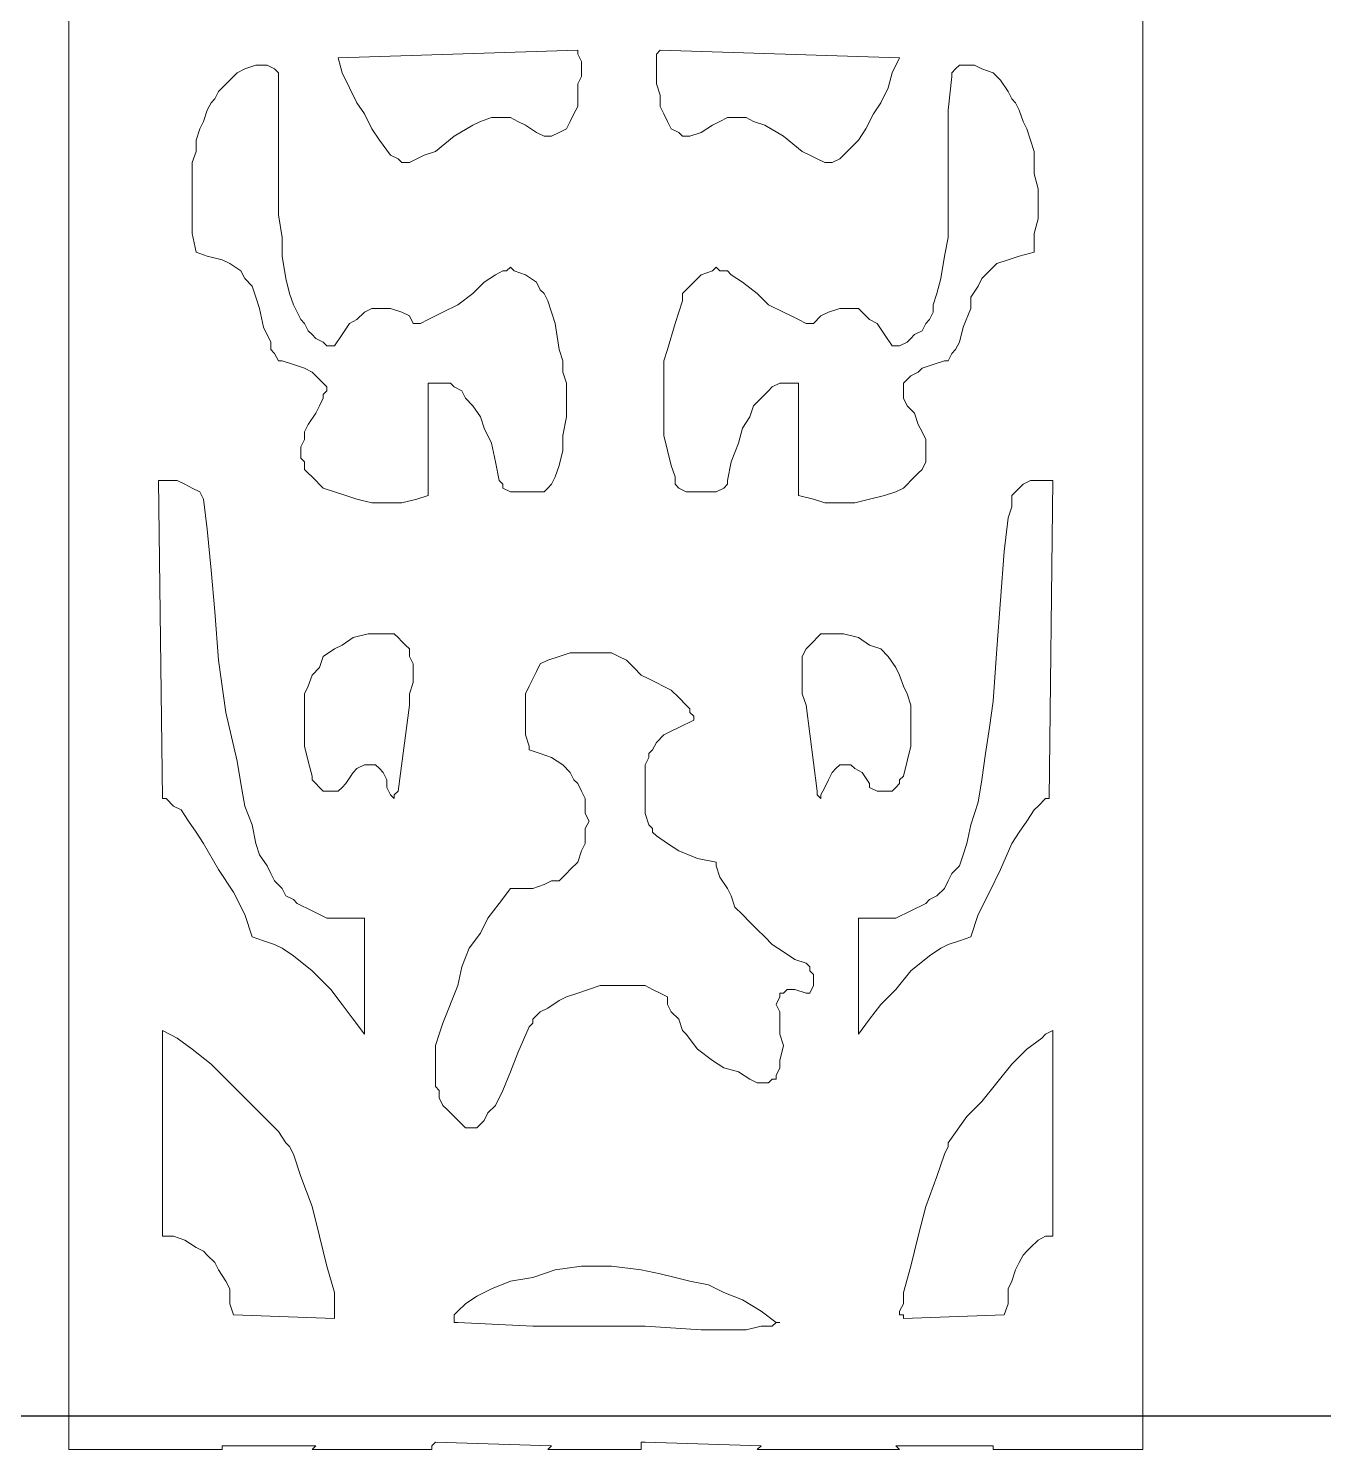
# Model space of a CAD drawing. Extents: x -66030 to 95157, y -13132 to 45879.
# Drawn here: x 68608 to 69960, y 31834 to 33317 of the extents above; entities that cross this region are included whole.
import ezdxf

# ---------------------------------------------------------------- set-up
doc = ezdxf.new("R2010")
doc.units = 0
doc.header["$LTSCALE"] = 100
doc.header["$MEASUREMENT"] = 0
doc.layers.get('0').update_dxf_attribs({"linetype": 'CONTINUOUS'})
doc.layers.add('3', color=11, linetype='CONTINUOUS')

msp = doc.modelspace()

# ---------------------------------------------------------------- linework, layer by layer
at = {"lineweight": 0}
msp.add_lwpolyline([(69771, 36716.2), (69771, 31833.8), (69614.8, 31833.8), (69614.8, 31837.7), (69513.2, 31837.7), (69517.2, 31833.8), (69368.7, 31833.8), (69372.6, 31837.7), (69251.5, 31841.6), (69247.6, 31841.6), (69247.6, 31837.7), (69247.6, 31833.8), (69150, 31833.8), (69153.9, 31837.7), (69032.8, 31841.6), (69032.8, 31841.6), (69028.9, 31837.7), (69028.9, 31833.8), (68903.9, 31833.8), (68907.8, 31837.7), (68810.2, 31837.7), (68810.2, 31833.8), (68650, 31833.8), (68650, 31833.8), (68650, 36712.3)], dxfattribs=at)
msp.add_lwpolyline([(69771, 36716.2), (69771, 31833.8), (69614.8, 31833.8), (69614.8, 31837.7), (69513.2, 31837.7), (69517.2, 31833.8), (69368.7, 31833.8), (69372.6, 31837.7), (69251.5, 31841.6), (69247.6, 31841.6), (69247.6, 31837.7), (69247.6, 31833.8), (69150, 31833.8), (69153.9, 31837.7), (69032.8, 31841.6), (69032.8, 31841.6), (69028.9, 31837.7), (69028.9, 31833.8), (68903.9, 31833.8), (68907.8, 31837.7), (68810.2, 31837.7), (68810.2, 31833.8), (68650, 31833.8), (68650, 31833.8), (68650, 36712.3)], dxfattribs=at)
for points in [[(69181.2, 33294.6), (69181.2, 33294.6), (69181.2, 33290.7), (69185.1, 33282.9), (69185.1, 33275.1), (69185.1, 33267.3), (69181.2, 33259.5), (69181.2, 33247.7), (69181.2, 33236), (69177.3, 33228.2), (69173.4, 33220.4), (69169.5, 33212.6), (69161.7, 33208.7), (69153.9, 33204.8), (69146.1, 33204.8), (69138.3, 33208.7), (69126.6, 33216.5), (69118.7, 33220.4), (69110.9, 33224.3), (69099.2, 33224.3), (69091.4, 33224.3), (69079.7, 33220.4), (69071.9, 33216.5), (69052.3, 33204.8), (69032.8, 33189.1), (69021.1, 33185.2), (69013.3, 33181.3), (69005.5, 33177.4), (68997.7, 33177.4), (68993.8, 33181.3), (68985.9, 33185.2), (68974.2, 33200.9), (68966.4, 33212.6), (68958.6, 33228.2), (68950.8, 33239.9), (68943, 33255.5), (68935.2, 33271.2), (68931.3, 33286.8), (69181.2, 33294.6)], [(69181.2, 33294.6), (69181.2, 33294.6), (69181.2, 33290.7), (69185.1, 33282.9), (69185.1, 33275.1), (69185.1, 33267.3), (69181.2, 33259.5), (69181.2, 33247.7), (69181.2, 33236), (69177.3, 33228.2), (69173.4, 33220.4), (69169.5, 33212.6), (69161.7, 33208.7), (69153.9, 33204.8), (69146.1, 33204.8), (69138.3, 33208.7), (69126.6, 33216.5), (69118.7, 33220.4), (69110.9, 33224.3), (69099.2, 33224.3), (69091.4, 33224.3), (69079.7, 33220.4), (69071.9, 33216.5), (69052.3, 33204.8), (69032.8, 33189.1), (69021.1, 33185.2), (69013.3, 33181.3), (69005.5, 33177.4), (68997.7, 33177.4), (68993.8, 33181.3), (68985.9, 33185.2), (68974.2, 33200.9), (68966.4, 33212.6), (68958.6, 33228.2), (68950.8, 33239.9), (68943, 33255.5), (68935.2, 33271.2), (68931.3, 33286.8), (69181.2, 33294.6)], [(69267.2, 33294.6), (69267.2, 33294.6), (69263.3, 33290.7), (69263.3, 33282.9), (69263.3, 33275.1), (69263.3, 33267.3), (69263.3, 33259.5), (69267.2, 33247.7), (69267.2, 33236), (69271.1, 33228.2), (69275, 33220.4), (69278.9, 33212.6), (69286.7, 33208.7), (69290.6, 33204.8), (69298.4, 33204.8), (69310.1, 33208.7), (69321.9, 33216.5), (69329.7, 33220.4), (69337.5, 33224.3), (69345.3, 33224.3), (69357, 33224.3), (69364.8, 33220.4), (69376.5, 33216.5), (69396.1, 33204.8), (69415.6, 33189.1), (69423.4, 33185.2), (69431.2, 33181.3), (69439, 33177.4), (69446.8, 33177.4), (69454.7, 33181.3), (69458.6, 33185.2), (69474.2, 33200.9), (69482, 33212.6), (69489.8, 33228.2), (69497.6, 33239.9), (69505.4, 33255.5), (69509.3, 33271.2), (69517.2, 33286.8), (69267.2, 33294.6)], [(69267.2, 33294.6), (69267.2, 33294.6), (69263.3, 33290.7), (69263.3, 33282.9), (69263.3, 33275.1), (69263.3, 33267.3), (69263.3, 33259.5), (69267.2, 33247.7), (69267.2, 33236), (69271.1, 33228.2), (69275, 33220.4), (69278.9, 33212.6), (69286.7, 33208.7), (69290.6, 33204.8), (69298.4, 33204.8), (69310.1, 33208.7), (69321.9, 33216.5), (69329.7, 33220.4), (69337.5, 33224.3), (69345.3, 33224.3), (69357, 33224.3), (69364.8, 33220.4), (69376.5, 33216.5), (69396.1, 33204.8), (69415.6, 33189.1), (69423.4, 33185.2), (69431.2, 33181.3), (69439, 33177.4), (69446.8, 33177.4), (69454.7, 33181.3), (69458.6, 33185.2), (69474.2, 33200.9), (69482, 33212.6), (69489.8, 33228.2), (69497.6, 33239.9), (69505.4, 33255.5), (69509.3, 33271.2), (69517.2, 33286.8), (69267.2, 33294.6)], [(68868.8, 33267.3), (68868.8, 33267.3), (68868.8, 33271.2), (68864.9, 33275.1), (68857, 33279), (68853.1, 33279), (68845.3, 33279), (68833.6, 33275.1), (68825.8, 33271.2), (68818, 33263.4), (68806.3, 33251.6), (68802.4, 33243.8), (68798.5, 33239.9), (68794.5, 33232.1), (68790.6, 33220.4), (68786.7, 33212.6), (68782.8, 33200.9), (68782.8, 33189.1), (68778.9, 33177.4), (68778.9, 33165.7), (68778.9, 33150.1), (68778.9, 33134.5), (68778.9, 33118.8), (68778.9, 33103.2), (68782.8, 33083.7), (68794.5, 33079.8), (68810.2, 33075.9), (68818, 33072), (68829.7, 33064.2), (68833.6, 33056.3), (68841.4, 33048.5), (68845.3, 33036.8), (68849.2, 33025.1), (68853.1, 33005.6), (68860.9, 32989.9), (68860.9, 32982.1), (68864.9, 32978.2), (68868.8, 32970.4), (68872.7, 32970.4), (68884.4, 32966.5), (68896.1, 32962.6), (68903.9, 32958.7), (68907.8, 32954.8), (68911.7, 32950.9), (68915.6, 32947), (68919.5, 32943.1), (68919.5, 32939.2), (68915.6, 32935.3), (68915.6, 32931.4), (68911.7, 32923.5), (68907.8, 32915.7), (68900, 32904), (68896.1, 32896.2), (68896.1, 32888.4), (68892.2, 32880.6), (68892.2, 32876.7), (68892.2, 32872.8), (68892.2, 32868.9), (68896.1, 32865), (68896.1, 32857.1), (68900, 32853.2), (68903.9, 32849.3), (68915.6, 32837.6), (68927.4, 32833.7), (68939.1, 32829.8), (68950.8, 32825.9), (68966.4, 32822), (68982, 32822), (68997.7, 32822), (69013.3, 32825.9), (69025, 32829.8), (69025, 32947), (69028.9, 32947), (69032.8, 32947), (69040.6, 32947), (69048.4, 32947), (69052.3, 32943.1), (69060.2, 32939.2), (69064.1, 32931.4), (69071.9, 32923.5), (69079.7, 32911.8), (69083.6, 32900.1), (69091.4, 32884.5), (69095.3, 32865), (69099.2, 32845.4), (69103.1, 32841.5), (69103.1, 32837.6), (69110.9, 32833.7), (69118.7, 32833.7), (69126.6, 32833.7), (69138.3, 32833.7), (69146.1, 32833.7), (69150, 32837.6), (69153.9, 32841.5), (69157.8, 32849.3), (69161.7, 32861), (69165.6, 32876.7), (69165.6, 32892.3), (69169.5, 32911.8), (69169.5, 32935.3), (69169.5, 32947), (69165.6, 32958.7), (69165.6, 32970.4), (69161.7, 32982.1), (69157.8, 33009.5), (69153.9, 33021.2), (69150, 33032.9), (69146.1, 33040.7), (69142.2, 33044.6), (69138.3, 33052.4), (69126.6, 33060.2), (69114.8, 33064.2), (69110.9, 33068.1), (69107, 33064.2), (69103.1, 33064.2), (69095.3, 33060.2), (69083.6, 33052.4), (69071.9, 33040.7), (69056.2, 33029), (69040.6, 33021.2), (69032.8, 33017.3), (69025, 33013.4), (69017.2, 33009.5), (69009.4, 33009.5), (69005.5, 33017.3), (68997.7, 33021.2), (68985.9, 33025.1), (68978.1, 33025.1), (68974.2, 33025.1), (68966.4, 33025.1), (68958.6, 33021.2), (68950.8, 33013.4), (68943, 33009.5), (68935.2, 32997.8), (68927.4, 32986), (68919.5, 32986), (68915.6, 32989.9), (68907.8, 32993.8), (68903.9, 32997.8), (68900, 33001.7), (68896.1, 33009.5), (68892.2, 33013.4), (68888.3, 33021.2), (68884.4, 33029), (68880.5, 33040.7), (68876.6, 33056.3), (68872.7, 33079.8), (68872.7, 33099.3), (68868.8, 33122.7), (68868.8, 33146.2), (68868.8, 33193.1), (68868.8, 33232.1), (68868.8, 33267.3)], [(68868.8, 33267.3), (68868.8, 33267.3), (68868.8, 33271.2), (68864.9, 33275.1), (68857, 33279), (68853.1, 33279), (68845.3, 33279), (68833.6, 33275.1), (68825.8, 33271.2), (68818, 33263.4), (68806.3, 33251.6), (68802.4, 33243.8), (68798.5, 33239.9), (68794.5, 33232.1), (68790.6, 33220.4), (68786.7, 33212.6), (68782.8, 33200.9), (68782.8, 33189.1), (68778.9, 33177.4), (68778.9, 33165.7), (68778.9, 33150.1), (68778.9, 33134.5), (68778.9, 33118.8), (68778.9, 33103.2), (68782.8, 33083.7), (68794.5, 33079.8), (68810.2, 33075.9), (68818, 33072), (68829.7, 33064.2), (68833.6, 33056.3), (68841.4, 33048.5), (68845.3, 33036.8), (68849.2, 33025.1), (68853.1, 33005.6), (68860.9, 32989.9), (68860.9, 32982.1), (68864.9, 32978.2), (68868.8, 32970.4), (68872.7, 32970.4), (68884.4, 32966.5), (68896.1, 32962.6), (68903.9, 32958.7), (68907.8, 32954.8), (68911.7, 32950.9), (68915.6, 32947), (68919.5, 32943.1), (68919.5, 32939.2), (68915.6, 32935.3), (68915.6, 32931.4), (68911.7, 32923.5), (68907.8, 32915.7), (68900, 32904), (68896.1, 32896.2), (68896.1, 32888.4), (68892.2, 32880.6), (68892.2, 32876.7), (68892.2, 32872.8), (68892.2, 32868.9), (68896.1, 32865), (68896.1, 32857.1), (68900, 32853.2), (68903.9, 32849.3), (68915.6, 32837.6), (68927.4, 32833.7), (68939.1, 32829.8), (68950.8, 32825.9), (68966.4, 32822), (68982, 32822), (68997.7, 32822), (69013.3, 32825.9), (69025, 32829.8), (69025, 32947), (69028.9, 32947), (69032.8, 32947), (69040.6, 32947), (69048.4, 32947), (69052.3, 32943.1), (69060.2, 32939.2), (69064.1, 32931.4), (69071.9, 32923.5), (69079.7, 32911.8), (69083.6, 32900.1), (69091.4, 32884.5), (69095.3, 32865), (69099.2, 32845.4), (69103.1, 32841.5), (69103.1, 32837.6), (69110.9, 32833.7), (69118.7, 32833.7), (69126.6, 32833.7), (69138.3, 32833.7), (69146.1, 32833.7), (69150, 32837.6), (69153.9, 32841.5), (69157.8, 32849.3), (69161.7, 32861), (69165.6, 32876.7), (69165.6, 32892.3), (69169.5, 32911.8), (69169.5, 32935.3), (69169.5, 32947), (69165.6, 32958.7), (69165.6, 32970.4), (69161.7, 32982.1), (69157.8, 33009.5), (69153.9, 33021.2), (69150, 33032.9), (69146.1, 33040.7), (69142.2, 33044.6), (69138.3, 33052.4), (69126.6, 33060.2), (69114.8, 33064.2), (69110.9, 33068.1), (69107, 33064.2), (69103.1, 33064.2), (69095.3, 33060.2), (69083.6, 33052.4), (69071.9, 33040.7), (69056.2, 33029), (69040.6, 33021.2), (69032.8, 33017.3), (69025, 33013.4), (69017.2, 33009.5), (69009.4, 33009.5), (69005.5, 33017.3), (68997.7, 33021.2), (68985.9, 33025.1), (68978.1, 33025.1), (68974.2, 33025.1), (68966.4, 33025.1), (68958.6, 33021.2), (68950.8, 33013.4), (68943, 33009.5), (68935.2, 32997.8), (68927.4, 32986), (68919.5, 32986), (68915.6, 32989.9), (68907.8, 32993.8), (68903.9, 32997.8), (68900, 33001.7), (68896.1, 33009.5), (68892.2, 33013.4), (68888.3, 33021.2), (68884.4, 33029), (68880.5, 33040.7), (68876.6, 33056.3), (68872.7, 33079.8), (68872.7, 33099.3), (68868.8, 33122.7), (68868.8, 33146.2), (68868.8, 33193.1), (68868.8, 33232.1), (68868.8, 33267.3)], [(69571.8, 33267.3), (69571.8, 33267.3), (69571.8, 33271.2), (69575.7, 33275.1), (69579.6, 33279), (69587.5, 33279), (69595.3, 33279), (69603.1, 33275.1), (69614.8, 33271.2), (69622.6, 33263.4), (69630.4, 33251.6), (69634.3, 33243.8), (69638.2, 33239.9), (69642.1, 33232.1), (69646, 33220.4), (69650, 33212.6), (69653.9, 33200.9), (69657.8, 33189.1), (69657.8, 33177.4), (69657.8, 33165.7), (69661.7, 33150.1), (69661.7, 33134.5), (69661.7, 33118.8), (69657.8, 33103.2), (69657.8, 33083.7), (69642.1, 33079.8), (69630.4, 33075.9), (69618.7, 33072), (69610.9, 33064.2), (69603.1, 33056.3), (69599.2, 33048.5), (69591.4, 33036.8), (69591.4, 33025.1), (69583.6, 33005.6), (69579.6, 32989.9), (69575.7, 32982.1), (69571.8, 32978.2), (69567.9, 32970.4), (69564, 32970.4), (69552.3, 32966.5), (69540.6, 32962.6), (69536.7, 32958.7), (69528.9, 32954.8), (69525, 32950.9), (69521.1, 32947), (69521.1, 32943.1), (69521.1, 32939.2), (69521.1, 32935.3), (69521.1, 32931.4), (69525, 32923.5), (69532.8, 32915.7), (69536.7, 32904), (69540.6, 32896.2), (69544.5, 32888.4), (69544.5, 32880.6), (69544.5, 32876.7), (69544.5, 32872.8), (69544.5, 32868.9), (69544.5, 32865), (69540.6, 32857.1), (69536.7, 32853.2), (69532.8, 32849.3), (69521.1, 32837.6), (69513.2, 32833.7), (69501.5, 32829.8), (69485.9, 32825.9), (69470.3, 32822), (69454.7, 32822), (69439, 32822), (69427.3, 32825.9), (69411.7, 32829.8), (69411.7, 32947), (69411.7, 32947), (69403.9, 32947), (69396.1, 32947), (69392.2, 32947), (69384.3, 32943.1), (69380.4, 32939.2), (69372.6, 32931.4), (69364.8, 32923.5), (69360.9, 32911.8), (69353.1, 32900.1), (69349.2, 32884.5), (69341.4, 32865), (69337.5, 32845.4), (69337.5, 32841.5), (69333.6, 32837.6), (69325.8, 32833.7), (69317.9, 32833.7), (69310.1, 32833.7), (69302.3, 32833.7), (69294.5, 32833.7), (69286.7, 32837.6), (69282.8, 32841.5), (69282.8, 32849.3), (69278.9, 32861), (69275, 32876.7), (69271.1, 32892.3), (69271.1, 32911.8), (69271.1, 32935.3), (69271.1, 32947), (69271.1, 32958.7), (69271.1, 32970.4), (69275, 32982.1), (69282.8, 33009.5), (69286.7, 33021.2), (69290.6, 33032.9), (69290.6, 33040.7), (69294.5, 33044.6), (69302.3, 33052.4), (69310.1, 33060.2), (69321.9, 33064.2), (69325.8, 33068.1), (69329.7, 33064.2), (69337.5, 33064.2), (69341.4, 33060.2), (69353.1, 33052.4), (69368.7, 33040.7), (69380.4, 33029), (69396.1, 33021.2), (69403.9, 33017.3), (69411.7, 33013.4), (69419.5, 33009.5), (69427.3, 33009.5), (69435.1, 33017.3), (69442.9, 33021.2), (69454.7, 33025.1), (69458.6, 33025.1), (69466.4, 33025.1), (69474.2, 33025.1), (69478.1, 33021.2), (69485.9, 33013.4), (69493.7, 33009.5), (69501.5, 32997.8), (69509.3, 32986), (69517.2, 32986), (69525, 32989.9), (69528.9, 32993.8), (69532.8, 32997.8), (69540.6, 33001.7), (69544.5, 33009.5), (69548.4, 33013.4), (69552.3, 33021.2), (69552.3, 33029), (69556.2, 33040.7), (69560.1, 33056.3), (69564, 33079.8), (69567.9, 33099.3), (69567.9, 33122.7), (69567.9, 33146.2), (69567.9, 33193.1), (69567.9, 33232.1), (69571.8, 33267.3)], [(69571.8, 33267.3), (69571.8, 33267.3), (69571.8, 33271.2), (69575.7, 33275.1), (69579.6, 33279), (69587.5, 33279), (69595.3, 33279), (69603.1, 33275.1), (69614.8, 33271.2), (69622.6, 33263.4), (69630.4, 33251.6), (69634.3, 33243.8), (69638.2, 33239.9), (69642.1, 33232.1), (69646, 33220.4), (69650, 33212.6), (69653.9, 33200.9), (69657.8, 33189.1), (69657.8, 33177.4), (69657.8, 33165.7), (69661.7, 33150.1), (69661.7, 33134.5), (69661.7, 33118.8), (69657.8, 33103.2), (69657.8, 33083.7), (69642.1, 33079.8), (69630.4, 33075.9), (69618.7, 33072), (69610.9, 33064.2), (69603.1, 33056.3), (69599.2, 33048.5), (69591.4, 33036.8), (69591.4, 33025.1), (69583.6, 33005.6), (69579.6, 32989.9), (69575.7, 32982.1), (69571.8, 32978.2), (69567.9, 32970.4), (69564, 32970.4), (69552.3, 32966.5), (69540.6, 32962.6), (69536.7, 32958.7), (69528.9, 32954.8), (69525, 32950.9), (69521.1, 32947), (69521.1, 32943.1), (69521.1, 32939.2), (69521.1, 32935.3), (69521.1, 32931.4), (69525, 32923.5), (69532.8, 32915.7), (69536.7, 32904), (69540.6, 32896.2), (69544.5, 32888.4), (69544.5, 32880.6), (69544.5, 32876.7), (69544.5, 32872.8), (69544.5, 32868.9), (69544.5, 32865), (69540.6, 32857.1), (69536.7, 32853.2), (69532.8, 32849.3), (69521.1, 32837.6), (69513.2, 32833.7), (69501.5, 32829.8), (69485.9, 32825.9), (69470.3, 32822), (69454.7, 32822), (69439, 32822), (69427.3, 32825.9), (69411.7, 32829.8), (69411.7, 32947), (69411.7, 32947), (69403.9, 32947), (69396.1, 32947), (69392.2, 32947), (69384.3, 32943.1), (69380.4, 32939.2), (69372.6, 32931.4), (69364.8, 32923.5), (69360.9, 32911.8), (69353.1, 32900.1), (69349.2, 32884.5), (69341.4, 32865), (69337.5, 32845.4), (69337.5, 32841.5), (69333.6, 32837.6), (69325.8, 32833.7), (69317.9, 32833.7), (69310.1, 32833.7), (69302.3, 32833.7), (69294.5, 32833.7), (69286.7, 32837.6), (69282.8, 32841.5), (69282.8, 32849.3), (69278.9, 32861), (69275, 32876.7), (69271.1, 32892.3), (69271.1, 32911.8), (69271.1, 32935.3), (69271.1, 32947), (69271.1, 32958.7), (69271.1, 32970.4), (69275, 32982.1), (69282.8, 33009.5), (69286.7, 33021.2), (69290.6, 33032.9), (69290.6, 33040.7), (69294.5, 33044.6), (69302.3, 33052.4), (69310.1, 33060.2), (69321.9, 33064.2), (69325.8, 33068.1), (69329.7, 33064.2), (69337.5, 33064.2), (69341.4, 33060.2), (69353.1, 33052.4), (69368.7, 33040.7), (69380.4, 33029), (69396.1, 33021.2), (69403.9, 33017.3), (69411.7, 33013.4), (69419.5, 33009.5), (69427.3, 33009.5), (69435.1, 33017.3), (69442.9, 33021.2), (69454.7, 33025.1), (69458.6, 33025.1), (69466.4, 33025.1), (69474.2, 33025.1), (69478.1, 33021.2), (69485.9, 33013.4), (69493.7, 33009.5), (69501.5, 32997.8), (69509.3, 32986), (69517.2, 32986), (69525, 32989.9), (69528.9, 32993.8), (69532.8, 32997.8), (69540.6, 33001.7), (69544.5, 33009.5), (69548.4, 33013.4), (69552.3, 33021.2), (69552.3, 33029), (69556.2, 33040.7), (69560.1, 33056.3), (69564, 33079.8), (69567.9, 33099.3), (69567.9, 33122.7), (69567.9, 33146.2), (69567.9, 33193.1), (69567.9, 33232.1), (69571.8, 33267.3)], [(68790.6, 32825.9), (68794.5, 32794.6), (68798.5, 32751.7), (68802.4, 32708.7), (68806.3, 32657.9), (68814.1, 32603.3), (68825.8, 32552.5), (68829.7, 32529), (68833.6, 32505.6), (68841.4, 32486.1), (68845.3, 32466.5), (68849.2, 32454.8), (68857, 32443.1), (68860.9, 32435.3), (68864.9, 32427.5), (68872.7, 32419.7), (68876.6, 32411.9), (68884.4, 32408), (68888.3, 32404), (68903.9, 32396.2), (68919.5, 32388.4), (68939.1, 32388.4), (68958.6, 32388.4), (68958.6, 32267.3), (68946.9, 32283), (68935.2, 32298.6), (68923.4, 32314.2), (68903.9, 32333.7), (68884.4, 32349.4), (68872.7, 32357.2), (68864.9, 32361.1), (68853.1, 32365), (68841.4, 32368.9), (68833.6, 32392.3), (68821.9, 32415.8), (68806.3, 32439.2), (68790.6, 32466.5), (68782.8, 32478.3), (68775, 32490), (68767.2, 32501.7), (68759.4, 32505.6), (68751.6, 32513.4), (68747.7, 32513.4), (68743.8, 32845.4), (68743.8, 32845.4), (68751.6, 32845.4), (68763.3, 32845.4), (68771.1, 32841.5), (68778.9, 32837.6), (68786.7, 32833.7), (68790.6, 32825.9)], [(68790.6, 32825.9), (68794.5, 32794.6), (68798.5, 32751.7), (68802.4, 32708.7), (68806.3, 32657.9), (68814.1, 32603.3), (68825.8, 32552.5), (68829.7, 32529), (68833.6, 32505.6), (68841.4, 32486.1), (68845.3, 32466.5), (68849.2, 32454.8), (68857, 32443.1), (68860.9, 32435.3), (68864.9, 32427.5), (68872.7, 32419.7), (68876.6, 32411.9), (68884.4, 32408), (68888.3, 32404), (68903.9, 32396.2), (68919.5, 32388.4), (68939.1, 32388.4), (68958.6, 32388.4), (68958.6, 32267.3), (68946.9, 32283), (68935.2, 32298.6), (68923.4, 32314.2), (68903.9, 32333.7), (68884.4, 32349.4), (68872.7, 32357.2), (68864.9, 32361.1), (68853.1, 32365), (68841.4, 32368.9), (68833.6, 32392.3), (68821.9, 32415.8), (68806.3, 32439.2), (68790.6, 32466.5), (68782.8, 32478.3), (68775, 32490), (68767.2, 32501.7), (68759.4, 32505.6), (68751.6, 32513.4), (68747.7, 32513.4), (68743.8, 32845.4), (68743.8, 32845.4), (68751.6, 32845.4), (68763.3, 32845.4), (68771.1, 32841.5), (68778.9, 32837.6), (68786.7, 32833.7), (68790.6, 32825.9)], [(69634.3, 32829.8), (69634.3, 32818.1), (69630.4, 32806.4), (69626.5, 32771.2), (69618.7, 32669.7), (69614.8, 32615), (69610.9, 32587.6), (69607, 32560.3), (69603.1, 32532.9), (69599.2, 32509.5), (69591.4, 32486.1), (69587.5, 32466.5), (69583.6, 32454.8), (69579.6, 32443.1), (69571.8, 32435.3), (69567.9, 32427.5), (69564, 32419.7), (69556.2, 32411.9), (69548.4, 32408), (69544.5, 32404), (69528.9, 32396.2), (69513.2, 32388.4), (69493.7, 32388.4), (69474.2, 32388.4), (69474.2, 32267.3), (69485.9, 32283), (69497.6, 32298.6), (69513.2, 32314.2), (69528.9, 32333.7), (69548.4, 32349.4), (69560.1, 32357.2), (69567.9, 32361.1), (69579.6, 32365), (69591.4, 32368.9), (69599.2, 32392.3), (69610.9, 32415.8), (69622.6, 32439.2), (69634.3, 32466.5), (69642.1, 32478.3), (69650, 32490), (69657.8, 32501.7), (69661.7, 32505.6), (69669.5, 32513.4), (69673.4, 32513.4), (69677.3, 32845.4), (69677.3, 32845.4), (69673.4, 32845.4), (69661.7, 32845.4), (69653.9, 32845.4), (69646, 32841.5), (69642.1, 32837.6), (69634.3, 32829.8)], [(69634.3, 32829.8), (69634.3, 32818.1), (69630.4, 32806.4), (69626.5, 32771.2), (69618.7, 32669.7), (69614.8, 32615), (69610.9, 32587.6), (69607, 32560.3), (69603.1, 32532.9), (69599.2, 32509.5), (69591.4, 32486.1), (69587.5, 32466.5), (69583.6, 32454.8), (69579.6, 32443.1), (69571.8, 32435.3), (69567.9, 32427.5), (69564, 32419.7), (69556.2, 32411.9), (69548.4, 32408), (69544.5, 32404), (69528.9, 32396.2), (69513.2, 32388.4), (69493.7, 32388.4), (69474.2, 32388.4), (69474.2, 32267.3), (69485.9, 32283), (69497.6, 32298.6), (69513.2, 32314.2), (69528.9, 32333.7), (69548.4, 32349.4), (69560.1, 32357.2), (69567.9, 32361.1), (69579.6, 32365), (69591.4, 32368.9), (69599.2, 32392.3), (69610.9, 32415.8), (69622.6, 32439.2), (69634.3, 32466.5), (69642.1, 32478.3), (69650, 32490), (69657.8, 32501.7), (69661.7, 32505.6), (69669.5, 32513.4), (69673.4, 32513.4), (69677.3, 32845.4), (69677.3, 32845.4), (69673.4, 32845.4), (69661.7, 32845.4), (69653.9, 32845.4), (69646, 32841.5), (69642.1, 32837.6), (69634.3, 32829.8)], [(68903.9, 32536.9), (68900, 32552.5), (68896.1, 32568.1), (68896.1, 32579.8), (68896.1, 32591.5), (68896.1, 32599.3), (68896.1, 32611.1), (68896.1, 32622.8), (68900, 32630.6), (68903.9, 32642.3), (68911.7, 32650.1), (68915.6, 32661.8), (68927.4, 32669.7), (68935.2, 32673.6), (68946.9, 32681.4), (68962.5, 32685.3), (68978.1, 32685.3), (68982, 32685.3), (68989.8, 32685.3), (68993.8, 32681.4), (68997.7, 32677.5), (69001.6, 32673.6), (69005.5, 32669.7), (69005.5, 32661.8), (69009.4, 32654), (69009.4, 32646.2), (69009.4, 32634.5), (69005.5, 32622.8), (69005.5, 32611.1), (68993.8, 32521.2), (68989.8, 32517.3), (68989.8, 32513.4), (68989.8, 32513.4), (68985.9, 32517.3), (68982, 32525.1), (68982, 32532.9), (68978.1, 32540.8), (68974.2, 32544.7), (68970.3, 32548.6), (68962.5, 32548.6), (68958.6, 32548.6), (68950.8, 32544.7), (68946.9, 32540.8), (68939.1, 32529), (68935.2, 32525.1), (68931.3, 32521.2), (68927.4, 32521.2), (68919.5, 32521.2), (68915.6, 32521.2), (68911.7, 32525.1), (68907.8, 32529), (68903.9, 32532.9), (68903.9, 32536.9)], [(68903.9, 32536.9), (68900, 32552.5), (68896.1, 32568.1), (68896.1, 32579.8), (68896.1, 32591.5), (68896.1, 32599.3), (68896.1, 32611.1), (68896.1, 32622.8), (68900, 32630.6), (68903.9, 32642.3), (68911.7, 32650.1), (68915.6, 32661.8), (68927.4, 32669.7), (68935.2, 32673.6), (68946.9, 32681.4), (68962.5, 32685.3), (68978.1, 32685.3), (68982, 32685.3), (68989.8, 32685.3), (68993.8, 32681.4), (68997.7, 32677.5), (69001.6, 32673.6), (69005.5, 32669.7), (69005.5, 32661.8), (69009.4, 32654), (69009.4, 32646.2), (69009.4, 32634.5), (69005.5, 32622.8), (69005.5, 32611.1), (68993.8, 32521.2), (68989.8, 32517.3), (68989.8, 32513.4), (68989.8, 32513.4), (68985.9, 32517.3), (68982, 32525.1), (68982, 32532.9), (68978.1, 32540.8), (68974.2, 32544.7), (68970.3, 32548.6), (68962.5, 32548.6), (68958.6, 32548.6), (68950.8, 32544.7), (68946.9, 32540.8), (68939.1, 32529), (68935.2, 32525.1), (68931.3, 32521.2), (68927.4, 32521.2), (68919.5, 32521.2), (68915.6, 32521.2), (68911.7, 32525.1), (68907.8, 32529), (68903.9, 32532.9), (68903.9, 32536.9)], [(69521.1, 32536.9), (69525, 32552.5), (69528.9, 32568.1), (69528.9, 32579.8), (69528.9, 32591.5), (69528.9, 32599.3), (69528.9, 32611.1), (69525, 32622.8), (69521.1, 32630.6), (69517.2, 32642.3), (69513.2, 32650.1), (69505.4, 32661.8), (69497.6, 32669.7), (69485.9, 32673.6), (69474.2, 32681.4), (69458.6, 32685.3), (69446.8, 32685.3), (69439, 32685.3), (69435.1, 32685.3), (69431.2, 32681.4), (69427.3, 32677.5), (69423.4, 32673.6), (69419.5, 32669.7), (69415.6, 32661.8), (69415.6, 32654), (69415.6, 32646.2), (69415.6, 32634.5), (69415.6, 32622.8), (69419.5, 32611.1), (69431.2, 32521.2), (69431.2, 32517.3), (69435.1, 32513.4), (69435.1, 32513.4), (69435.1, 32517.3), (69439, 32525.1), (69442.9, 32532.9), (69446.8, 32540.8), (69450.7, 32544.7), (69454.7, 32548.6), (69458.6, 32548.6), (69466.4, 32548.6), (69470.3, 32544.7), (69478.1, 32540.8), (69485.9, 32529), (69485.9, 32525.1), (69493.7, 32521.2), (69497.6, 32521.2), (69501.5, 32521.2), (69509.3, 32521.2), (69513.2, 32525.1), (69517.2, 32529), (69517.2, 32532.9), (69521.1, 32536.9)], [(69521.1, 32536.9), (69525, 32552.5), (69528.9, 32568.1), (69528.9, 32579.8), (69528.9, 32591.5), (69528.9, 32599.3), (69528.9, 32611.1), (69525, 32622.8), (69521.1, 32630.6), (69517.2, 32642.3), (69513.2, 32650.1), (69505.4, 32661.8), (69497.6, 32669.7), (69485.9, 32673.6), (69474.2, 32681.4), (69458.6, 32685.3), (69446.8, 32685.3), (69439, 32685.3), (69435.1, 32685.3), (69431.2, 32681.4), (69427.3, 32677.5), (69423.4, 32673.6), (69419.5, 32669.7), (69415.6, 32661.8), (69415.6, 32654), (69415.6, 32646.2), (69415.6, 32634.5), (69415.6, 32622.8), (69419.5, 32611.1), (69431.2, 32521.2), (69431.2, 32517.3), (69435.1, 32513.4), (69435.1, 32513.4), (69435.1, 32517.3), (69439, 32525.1), (69442.9, 32532.9), (69446.8, 32540.8), (69450.7, 32544.7), (69454.7, 32548.6), (69458.6, 32548.6), (69466.4, 32548.6), (69470.3, 32544.7), (69478.1, 32540.8), (69485.9, 32529), (69485.9, 32525.1), (69493.7, 32521.2), (69497.6, 32521.2), (69501.5, 32521.2), (69509.3, 32521.2), (69513.2, 32525.1), (69517.2, 32529), (69517.2, 32532.9), (69521.1, 32536.9)], [(69064.1, 32169.7), (69060.2, 32173.6), (69052.3, 32181.4), (69044.5, 32189.2), (69040.6, 32193.1), (69036.7, 32200.9), (69036.7, 32208.7), (69032.8, 32212.7), (69032.8, 32224.4), (69032.8, 32232.2), (69032.8, 32243.9), (69032.8, 32255.6), (69036.7, 32267.3), (69040.6, 32279.1), (69056.2, 32318.1), (69060.2, 32337.6), (69068, 32357.2), (69079.7, 32372.8), (69087.5, 32388.4), (69099.2, 32404), (69110.9, 32419.7), (69122.6, 32419.7), (69134.4, 32419.7), (69146.1, 32423.6), (69153.9, 32427.5), (69161.7, 32427.5), (69169.5, 32435.3), (69173.4, 32439.2), (69181.2, 32447), (69185.1, 32458.7), (69189.1, 32466.5), (69189.1, 32482.2), (69193, 32490), (69189.1, 32497.8), (69189.1, 32505.6), (69189.1, 32513.4), (69185.1, 32521.2), (69181.2, 32529), (69177.3, 32532.9), (69173.4, 32540.8), (69165.6, 32548.6), (69153.9, 32556.4), (69142.2, 32560.3), (69130.5, 32564.2), (69130.5, 32568.1), (69126.6, 32579.8), (69126.6, 32595.4), (69126.6, 32603.3), (69126.6, 32611.1), (69126.6, 32622.8), (69130.5, 32630.6), (69134.4, 32638.4), (69138.3, 32646.2), (69142.2, 32654), (69150, 32657.9), (69161.7, 32661.8), (69173.4, 32665.7), (69189.1, 32665.7), (69208.6, 32665.7), (69216.4, 32665.7), (69224.2, 32661.8), (69232, 32657.9), (69239.8, 32650.1), (69247.6, 32642.3), (69255.5, 32638.4), (69278.9, 32626.7), (69286.7, 32618.9), (69294.5, 32611.1), (69298.4, 32607.2), (69298.4, 32603.3), (69302.3, 32599.3), (69302.3, 32595.4), (69286.7, 32587.6), (69278.9, 32583.7), (69271.1, 32579.8), (69263.3, 32572), (69259.4, 32564.2), (69255.5, 32560.3), (69255.5, 32556.4), (69251.5, 32548.6), (69251.5, 32540.8), (69251.5, 32529), (69251.5, 32517.3), (69251.5, 32505.6), (69251.5, 32497.8), (69255.5, 32486.1), (69259.4, 32482.2), (69259.4, 32478.3), (69263.3, 32474.4), (69275, 32466.5), (69286.7, 32458.7), (69306.2, 32450.9), (69325.8, 32447), (69325.8, 32443.1), (69329.7, 32431.4), (69337.5, 32419.7), (69341.4, 32411.9), (69345.3, 32400.1), (69353.1, 32392.3), (69360.9, 32384.5), (69368.7, 32376.7), (69376.5, 32368.9), (69384.3, 32361.1), (69396.1, 32353.3), (69407.8, 32345.5), (69419.5, 32341.6), (69423.4, 32337.6), (69423.4, 32333.7), (69427.3, 32329.8), (69427.3, 32322), (69427.3, 32318.1), (69423.4, 32310.3), (69423.4, 32310.3), (69419.5, 32310.3), (69407.8, 32314.2), (69400, 32314.2), (69396.1, 32310.3), (69392.2, 32310.3), (69392.2, 32306.4), (69392.2, 32306.4), (69388.3, 32298.6), (69392.2, 32290.8), (69392.2, 32279.1), (69392.2, 32267.3), (69396.1, 32255.6), (69392.2, 32240), (69392.2, 32236.1), (69392.2, 32232.2), (69388.3, 32224.4), (69388.3, 32220.5), (69384.3, 32220.5), (69380.4, 32216.6), (69376.5, 32216.6), (69368.7, 32216.6), (69360.9, 32220.5), (69349.2, 32228.3), (69333.6, 32232.2), (69321.9, 32240), (69306.2, 32251.7), (69294.5, 32267.3), (69290.6, 32271.2), (69286.7, 32283), (69278.9, 32290.8), (69275, 32298.6), (69275, 32302.5), (69275, 32306.4), (69267.2, 32310.3), (69259.4, 32314.2), (69251.5, 32318.1), (69239.8, 32318.1), (69232, 32318.1), (69204.7, 32318.1), (69181.2, 32310.3), (69169.5, 32306.4), (69161.7, 32302.5), (69150, 32294.7), (69142.2, 32290.8), (69134.4, 32283), (69134.4, 32279.1), (69130.5, 32275.2), (69118.7, 32247.8), (69110.9, 32228.3), (69103.1, 32208.7), (69095.3, 32193.1), (69087.5, 32185.3), (69083.6, 32177.5), (69079.7, 32173.6), (69075.8, 32169.7), (69068, 32169.7), (69064.1, 32169.7)], [(69064.1, 32169.7), (69060.2, 32173.6), (69052.3, 32181.4), (69044.5, 32189.2), (69040.6, 32193.1), (69036.7, 32200.9), (69036.7, 32208.7), (69032.8, 32212.7), (69032.8, 32224.4), (69032.8, 32232.2), (69032.8, 32243.9), (69032.8, 32255.6), (69036.7, 32267.3), (69040.6, 32279.1), (69056.2, 32318.1), (69060.2, 32337.6), (69068, 32357.2), (69079.7, 32372.8), (69087.5, 32388.4), (69099.2, 32404), (69110.9, 32419.7), (69122.6, 32419.7), (69134.4, 32419.7), (69146.1, 32423.6), (69153.9, 32427.5), (69161.7, 32427.5), (69169.5, 32435.3), (69173.4, 32439.2), (69181.2, 32447), (69185.1, 32458.7), (69189.1, 32466.5), (69189.1, 32482.2), (69193, 32490), (69189.1, 32497.8), (69189.1, 32505.6), (69189.1, 32513.4), (69185.1, 32521.2), (69181.2, 32529), (69177.3, 32532.9), (69173.4, 32540.8), (69165.6, 32548.6), (69153.9, 32556.4), (69142.2, 32560.3), (69130.5, 32564.2), (69130.5, 32568.1), (69126.6, 32579.8), (69126.6, 32595.4), (69126.6, 32603.3), (69126.6, 32611.1), (69126.6, 32622.8), (69130.5, 32630.6), (69134.4, 32638.4), (69138.3, 32646.2), (69142.2, 32654), (69150, 32657.9), (69161.7, 32661.8), (69173.4, 32665.7), (69189.1, 32665.7), (69208.6, 32665.7), (69216.4, 32665.7), (69224.2, 32661.8), (69232, 32657.9), (69239.8, 32650.1), (69247.6, 32642.3), (69255.5, 32638.4), (69278.9, 32626.7), (69286.7, 32618.9), (69294.5, 32611.1), (69298.4, 32607.2), (69298.4, 32603.3), (69302.3, 32599.3), (69302.3, 32595.4), (69286.7, 32587.6), (69278.9, 32583.7), (69271.1, 32579.8), (69263.3, 32572), (69259.4, 32564.2), (69255.5, 32560.3), (69255.5, 32556.4), (69251.5, 32548.6), (69251.5, 32540.8), (69251.5, 32529), (69251.5, 32517.3), (69251.5, 32505.6), (69251.5, 32497.8), (69255.5, 32486.1), (69259.4, 32482.2), (69259.4, 32478.3), (69263.3, 32474.4), (69275, 32466.5), (69286.7, 32458.7), (69306.2, 32450.9), (69325.8, 32447), (69325.8, 32443.1), (69329.7, 32431.4), (69337.5, 32419.7), (69341.4, 32411.9), (69345.3, 32400.1), (69353.1, 32392.3), (69360.9, 32384.5), (69368.7, 32376.7), (69376.5, 32368.9), (69384.3, 32361.1), (69396.1, 32353.3), (69407.8, 32345.5), (69419.5, 32341.6), (69423.4, 32337.6), (69423.4, 32333.7), (69427.3, 32329.8), (69427.3, 32322), (69427.3, 32318.1), (69423.4, 32310.3), (69423.4, 32310.3), (69419.5, 32310.3), (69407.8, 32314.2), (69400, 32314.2), (69396.1, 32310.3), (69392.2, 32310.3), (69392.2, 32306.4), (69392.2, 32306.4), (69388.3, 32298.6), (69392.2, 32290.8), (69392.2, 32279.1), (69392.2, 32267.3), (69396.1, 32255.6), (69392.2, 32240), (69392.2, 32236.1), (69392.2, 32232.2), (69388.3, 32224.4), (69388.3, 32220.5), (69384.3, 32220.5), (69380.4, 32216.6), (69376.5, 32216.6), (69368.7, 32216.6), (69360.9, 32220.5), (69349.2, 32228.3), (69333.6, 32232.2), (69321.9, 32240), (69306.2, 32251.7), (69294.5, 32267.3), (69290.6, 32271.2), (69286.7, 32283), (69278.9, 32290.8), (69275, 32298.6), (69275, 32302.5), (69275, 32306.4), (69267.2, 32310.3), (69259.4, 32314.2), (69251.5, 32318.1), (69239.8, 32318.1), (69232, 32318.1), (69204.7, 32318.1), (69181.2, 32310.3), (69169.5, 32306.4), (69161.7, 32302.5), (69150, 32294.7), (69142.2, 32290.8), (69134.4, 32283), (69134.4, 32279.1), (69130.5, 32275.2), (69118.7, 32247.8), (69110.9, 32228.3), (69103.1, 32208.7), (69095.3, 32193.1), (69087.5, 32185.3), (69083.6, 32177.5), (69079.7, 32173.6), (69075.8, 32169.7), (69068, 32169.7), (69064.1, 32169.7)], [(68747.7, 32271.2), (68747.7, 32056.4), (68759.4, 32056.4), (68771.1, 32052.5), (68782.8, 32044.7), (68790.6, 32040.8), (68794.5, 32036.9), (68802.4, 32029.1), (68806.3, 32021.3), (68814.1, 32009.5), (68818, 32001.7), (68818, 31986.1), (68821.9, 31974.4), (68927.4, 31970.5), (68927.4, 31974.4), (68927.4, 31974.4), (68927.4, 31978.3), (68927.4, 31986.1), (68927.4, 31997.8), (68919.5, 32025.2), (68911.7, 32056.4), (68903.9, 32087.7), (68892.2, 32118.9), (68884.4, 32142.3), (68880.5, 32150.2), (68876.6, 32154.1), (68868.8, 32165.8), (68853.1, 32181.4), (68837.5, 32197), (68818, 32216.6), (68798.5, 32236.1), (68778.9, 32251.7), (68763.3, 32263.4), (68747.7, 32271.2)], [(68747.7, 32271.2), (68747.7, 32056.4), (68759.4, 32056.4), (68771.1, 32052.5), (68782.8, 32044.7), (68790.6, 32040.8), (68794.5, 32036.9), (68802.4, 32029.1), (68806.3, 32021.3), (68814.1, 32009.5), (68818, 32001.7), (68818, 31986.1), (68821.9, 31974.4), (68927.4, 31970.5), (68927.4, 31974.4), (68927.4, 31974.4), (68927.4, 31978.3), (68927.4, 31986.1), (68927.4, 31997.8), (68919.5, 32025.2), (68911.7, 32056.4), (68903.9, 32087.7), (68892.2, 32118.9), (68884.4, 32142.3), (68880.5, 32150.2), (68876.6, 32154.1), (68868.8, 32165.8), (68853.1, 32181.4), (68837.5, 32197), (68818, 32216.6), (68798.5, 32236.1), (68778.9, 32251.7), (68763.3, 32263.4), (68747.7, 32271.2)], [(69677.3, 32271.2), (69677.3, 32056.4), (69669.5, 32056.4), (69661.7, 32052.5), (69653.9, 32044.7), (69650, 32040.8), (69646, 32036.9), (69642.1, 32029.1), (69638.2, 32021.3), (69634.3, 32009.5), (69630.4, 32001.7), (69630.4, 31986.1), (69626.5, 31974.4), (69521.1, 31970.5), (69521.1, 31974.4), (69517.2, 31974.4), (69517.2, 31978.3), (69521.1, 31986.1), (69521.1, 31997.8), (69528.9, 32025.2), (69536.7, 32056.4), (69544.5, 32087.7), (69556.2, 32118.9), (69564, 32142.3), (69567.9, 32150.2), (69567.9, 32154.1), (69587.5, 32181.4), (69603.1, 32197), (69618.7, 32216.6), (69634.3, 32236.1), (69650, 32251.7), (69665.6, 32263.4), (69669.5, 32267.3), (69677.3, 32271.2)], [(69677.3, 32271.2), (69677.3, 32056.4), (69669.5, 32056.4), (69661.7, 32052.5), (69653.9, 32044.7), (69650, 32040.8), (69646, 32036.9), (69642.1, 32029.1), (69638.2, 32021.3), (69634.3, 32009.5), (69630.4, 32001.7), (69630.4, 31986.1), (69626.5, 31974.4), (69521.1, 31970.5), (69521.1, 31974.4), (69517.2, 31974.4), (69517.2, 31978.3), (69521.1, 31986.1), (69521.1, 31997.8), (69528.9, 32025.2), (69536.7, 32056.4), (69544.5, 32087.7), (69556.2, 32118.9), (69564, 32142.3), (69567.9, 32150.2), (69567.9, 32154.1), (69587.5, 32181.4), (69603.1, 32197), (69618.7, 32216.6), (69634.3, 32236.1), (69650, 32251.7), (69665.6, 32263.4), (69669.5, 32267.3), (69677.3, 32271.2)], [(69056.2, 31966.6), (69056.2, 31966.6), (69052.3, 31966.6), (69052.3, 31970.5), (69052.3, 31970.5), (69052.3, 31974.4), (69056.2, 31978.3), (69064.1, 31986.1), (69075.8, 31993.9), (69091.4, 32001.7), (69110.9, 32009.5), (69134.4, 32013.5), (69157.8, 32021.3), (69185.1, 32025.2), (69216.4, 32025.2), (69247.6, 32021.3), (69267.2, 32017.4), (69282.8, 32013.5), (69298.4, 32009.5), (69317.9, 32005.6), (69333.6, 31997.8), (69353.1, 31990), (69372.6, 31978.3), (69388.3, 31966.6), (69392.2, 31966.6), (69388.3, 31966.6), (69384.3, 31962.7), (69372.6, 31962.7), (69357, 31958.8), (69310.1, 31958.8), (69251.5, 31962.7), (69134.4, 31962.7), (69056.2, 31966.6)], [(69056.2, 31966.6), (69056.2, 31966.6), (69052.3, 31966.6), (69052.3, 31970.5), (69052.3, 31970.5), (69052.3, 31974.4), (69056.2, 31978.3), (69064.1, 31986.1), (69075.8, 31993.9), (69091.4, 32001.7), (69110.9, 32009.5), (69134.4, 32013.5), (69157.8, 32021.3), (69185.1, 32025.2), (69216.4, 32025.2), (69247.6, 32021.3), (69267.2, 32017.4), (69282.8, 32013.5), (69298.4, 32009.5), (69317.9, 32005.6), (69333.6, 31997.8), (69353.1, 31990), (69372.6, 31978.3), (69388.3, 31966.6), (69392.2, 31966.6), (69388.3, 31966.6), (69384.3, 31962.7), (69372.6, 31962.7), (69357, 31958.8), (69310.1, 31958.8), (69251.5, 31962.7), (69134.4, 31962.7), (69056.2, 31966.6)]]:
    msp.add_lwpolyline(points, close=True, dxfattribs=at)
at = {"layer": '3', "color": 2}
msp.add_line((-66009.4, 31868.9), (90873, 31868.9), dxfattribs=at)

doc.saveas('drawing.dxf')
